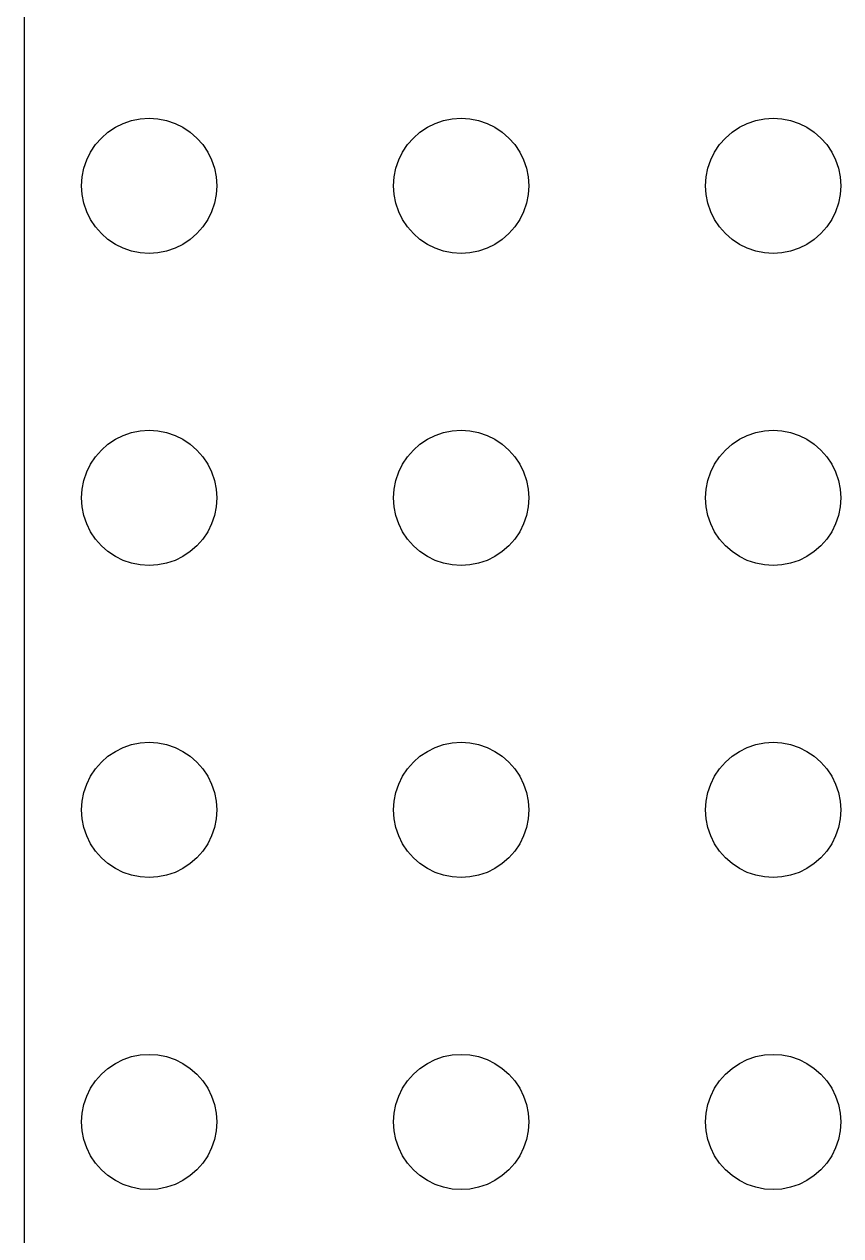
# Model space of a CAD drawing. Header units: metres. Extents: x -111 to 111, y -111 to 111.
# Drawn here: x -111 to -71.8, y -5.5 to 52.8 of the extents above; entities that cross this region are included whole.
import ezdxf

# ---------------------------------------------------------------- set-up
doc = ezdxf.new("R2010")
doc.units = ezdxf.units.M

msp = doc.modelspace()

# ---------------------------------------------------------------- linework, layer by layer
for p, q in [((-111.005, 106.005), (-111.005, -106.005)), ((-106.978, 47.5784), (-106.625, 47.8146)), ((-106.625, 47.8146), (-106.244, 48.0026)), ((-106.244, 48.0026), (-105.841, 48.1393)), ((-105.841, 48.1393), (-105.424, 48.2222)), ((-105.424, 48.2222), (-105, 48.25)), ((-105, 48.25), (-104.576, 48.2222)), ((-104.576, 48.2222), (-104.159, 48.1393)), ((-104.159, 48.1393), (-103.756, 48.0026)), ((-103.756, 48.0026), (-103.375, 47.8146)), ((-103.375, 47.8146), (-103.022, 47.5784)), ((-91.9785, 47.5784), (-91.625, 47.8146)), ((-91.625, 47.8146), (-91.2437, 48.0026)), ((-91.2437, 48.0026), (-90.8412, 48.1393)), ((-90.8412, 48.1393), (-90.4242, 48.2222)), ((-90.4242, 48.2222), (-90, 48.25)), ((-90, 48.25), (-89.5758, 48.2222)), ((-89.5758, 48.2222), (-89.1588, 48.1393)), ((-89.1588, 48.1393), (-88.7563, 48.0026)), ((-88.7563, 48.0026), (-88.375, 47.8146)), ((-88.375, 47.8146), (-88.0215, 47.5784)), ((-76.9785, 47.5784), (-76.625, 47.8146)), ((-76.625, 47.8146), (-76.2437, 48.0026)), ((-76.2437, 48.0026), (-75.8412, 48.1393)), ((-75.8412, 48.1393), (-75.4242, 48.2222)), ((-75.4242, 48.2222), (-75, 48.25)), ((-75, 48.25), (-74.5758, 48.2222)), ((-74.5758, 48.2222), (-74.1588, 48.1393)), ((-74.1588, 48.1393), (-73.7563, 48.0026)), ((-73.7563, 48.0026), (-73.375, 47.8146)), ((-73.375, 47.8146), (-73.0215, 47.5784)), ((-107.578, 46.9785), (-107.298, 47.2981)), ((-107.298, 47.2981), (-106.978, 47.5784)), ((-103.022, 47.5784), (-102.702, 47.2981)), ((-102.702, 47.2981), (-102.422, 46.9785)), ((-92.5784, 46.9785), (-92.2981, 47.2981)), ((-92.2981, 47.2981), (-91.9785, 47.5784)), ((-88.0215, 47.5784), (-87.7019, 47.2981)), ((-87.7019, 47.2981), (-87.4216, 46.9785)), ((-77.5784, 46.9785), (-77.2981, 47.2981)), ((-77.2981, 47.2981), (-76.9785, 47.5784)), ((-73.0215, 47.5784), (-72.7019, 47.2981)), ((-72.7019, 47.2981), (-72.4216, 46.9785)), ((-108.003, 46.2437), (-107.815, 46.625)), ((-107.815, 46.625), (-107.578, 46.9785)), ((-102.422, 46.9785), (-102.185, 46.625)), ((-102.185, 46.625), (-101.997, 46.2437)), ((-93.0026, 46.2437), (-92.8146, 46.625)), ((-92.8146, 46.625), (-92.5784, 46.9785)), ((-87.4216, 46.9785), (-87.1854, 46.625)), ((-87.1854, 46.625), (-86.9974, 46.2437)), ((-78.0026, 46.2437), (-77.8146, 46.625)), ((-77.8146, 46.625), (-77.5784, 46.9785)), ((-72.4216, 46.9785), (-72.1854, 46.625)), ((-72.1854, 46.625), (-71.9974, 46.2437)), ((-108.139, 45.8412), (-108.003, 46.2437)), ((-101.997, 46.2437), (-101.861, 45.8412)), ((-93.1393, 45.8412), (-93.0026, 46.2437)), ((-86.9974, 46.2437), (-86.8607, 45.8412)), ((-78.1393, 45.8412), (-78.0026, 46.2437)), ((-71.9974, 46.2437), (-71.8607, 45.8412)), ((-108.222, 45.4242), (-108.139, 45.8412)), ((-101.861, 45.8412), (-101.778, 45.4242)), ((-93.2222, 45.4242), (-93.1393, 45.8412)), ((-86.8607, 45.8412), (-86.7778, 45.4242)), ((-78.2222, 45.4242), (-78.1393, 45.8412)), ((-71.8607, 45.8412), (-71.7778, 45.4242)), ((-108.25, 45), (-108.222, 45.4242)), ((-108.222, 44.5758), (-108.25, 45)), ((-101.778, 45.4242), (-101.75, 45)), ((-101.75, 45), (-101.778, 44.5758)), ((-93.25, 45), (-93.2222, 45.4242)), ((-93.2222, 44.5758), (-93.25, 45)), ((-86.7778, 45.4242), (-86.75, 45)), ((-86.75, 45), (-86.7778, 44.5758)), ((-78.25, 45), (-78.2222, 45.4242)), ((-78.2222, 44.5758), (-78.25, 45)), ((-71.7778, 45.4242), (-71.75, 45)), ((-71.75, 45), (-71.7778, 44.5758)), ((-108.139, 44.1588), (-108.222, 44.5758)), ((-101.778, 44.5758), (-101.861, 44.1588)), ((-93.1393, 44.1588), (-93.2222, 44.5758)), ((-86.7778, 44.5758), (-86.8607, 44.1588)), ((-78.1393, 44.1588), (-78.2222, 44.5758)), ((-71.7778, 44.5758), (-71.8607, 44.1588)), ((-108.003, 43.7563), (-108.139, 44.1588)), ((-107.815, 43.375), (-108.003, 43.7563)), ((-101.997, 43.7563), (-102.185, 43.375)), ((-101.861, 44.1588), (-101.997, 43.7563)), ((-93.0026, 43.7563), (-93.1393, 44.1588)), ((-92.8146, 43.375), (-93.0026, 43.7563)), ((-86.9974, 43.7563), (-87.1854, 43.375)), ((-86.8607, 44.1588), (-86.9974, 43.7563)), ((-78.0026, 43.7563), (-78.1393, 44.1588)), ((-77.8146, 43.375), (-78.0026, 43.7563)), ((-71.9974, 43.7563), (-72.1854, 43.375)), ((-71.8607, 44.1588), (-71.9974, 43.7563)), ((-107.578, 43.0215), (-107.815, 43.375)), ((-102.185, 43.375), (-102.422, 43.0215)), ((-92.5784, 43.0215), (-92.8146, 43.375)), ((-87.1854, 43.375), (-87.4216, 43.0215)), ((-77.5784, 43.0215), (-77.8146, 43.375)), ((-72.1854, 43.375), (-72.4216, 43.0215)), ((-107.298, 42.7019), (-107.578, 43.0215)), ((-106.978, 42.4216), (-107.298, 42.7019)), ((-102.702, 42.7019), (-103.022, 42.4216)), ((-102.422, 43.0215), (-102.702, 42.7019)), ((-92.2981, 42.7019), (-92.5784, 43.0215)), ((-91.9785, 42.4216), (-92.2981, 42.7019)), ((-87.7019, 42.7019), (-88.0215, 42.4216)), ((-87.4216, 43.0215), (-87.7019, 42.7019)), ((-77.2981, 42.7019), (-77.5784, 43.0215)), ((-76.9785, 42.4216), (-77.2981, 42.7019)), ((-72.7019, 42.7019), (-73.0215, 42.4216)), ((-72.4216, 43.0215), (-72.7019, 42.7019)), ((-106.625, 42.1854), (-106.978, 42.4216)), ((-106.244, 41.9974), (-106.625, 42.1854)), ((-105.841, 41.8607), (-106.244, 41.9974)), ((-103.756, 41.9974), (-104.159, 41.8607)), ((-103.375, 42.1854), (-103.756, 41.9974)), ((-103.022, 42.4216), (-103.375, 42.1854)), ((-91.625, 42.1854), (-91.9785, 42.4216)), ((-91.2437, 41.9974), (-91.625, 42.1854)), ((-90.8412, 41.8607), (-91.2437, 41.9974)), ((-88.7563, 41.9974), (-89.1588, 41.8607)), ((-88.375, 42.1854), (-88.7563, 41.9974)), ((-88.0215, 42.4216), (-88.375, 42.1854)), ((-76.625, 42.1854), (-76.9785, 42.4216)), ((-76.2437, 41.9974), (-76.625, 42.1854)), ((-75.8412, 41.8607), (-76.2437, 41.9974)), ((-73.7563, 41.9974), (-74.1588, 41.8607)), ((-73.375, 42.1854), (-73.7563, 41.9974)), ((-73.0215, 42.4216), (-73.375, 42.1854)), ((-105.424, 41.7778), (-105.841, 41.8607)), ((-105, 41.75), (-105.424, 41.7778)), ((-104.576, 41.7778), (-105, 41.75)), ((-104.159, 41.8607), (-104.576, 41.7778)), ((-90.4242, 41.7778), (-90.8412, 41.8607)), ((-90, 41.75), (-90.4242, 41.7778)), ((-89.5758, 41.7778), (-90, 41.75)), ((-89.1588, 41.8607), (-89.5758, 41.7778)), ((-75.4242, 41.7778), (-75.8412, 41.8607)), ((-75, 41.75), (-75.4242, 41.7778)), ((-74.5758, 41.7778), (-75, 41.75)), ((-74.1588, 41.8607), (-74.5758, 41.7778)), ((-105.841, 33.1393), (-105.424, 33.2222)), ((-105.424, 33.2222), (-105, 33.25)), ((-105, 33.25), (-104.576, 33.2222)), ((-104.576, 33.2222), (-104.159, 33.1393)), ((-90.8412, 33.1393), (-90.4242, 33.2222)), ((-90.4242, 33.2222), (-90, 33.25)), ((-90, 33.25), (-89.5758, 33.2222)), ((-89.5758, 33.2222), (-89.1588, 33.1393)), ((-75.8412, 33.1393), (-75.4242, 33.2222)), ((-75.4242, 33.2222), (-75, 33.25)), ((-75, 33.25), (-74.5758, 33.2222)), ((-74.5758, 33.2222), (-74.1588, 33.1393)), ((-106.978, 32.5784), (-106.625, 32.8146)), ((-106.625, 32.8146), (-106.244, 33.0026)), ((-106.244, 33.0026), (-105.841, 33.1393)), ((-104.159, 33.1393), (-103.756, 33.0026)), ((-103.756, 33.0026), (-103.375, 32.8146)), ((-103.375, 32.8146), (-103.022, 32.5784)), ((-91.9785, 32.5784), (-91.625, 32.8146)), ((-91.625, 32.8146), (-91.2437, 33.0026)), ((-91.2437, 33.0026), (-90.8412, 33.1393)), ((-89.1588, 33.1393), (-88.7563, 33.0026)), ((-88.7563, 33.0026), (-88.375, 32.8146)), ((-88.375, 32.8146), (-88.0215, 32.5784)), ((-76.9785, 32.5784), (-76.625, 32.8146)), ((-76.625, 32.8146), (-76.2437, 33.0026)), ((-76.2437, 33.0026), (-75.8412, 33.1393)), ((-74.1588, 33.1393), (-73.7563, 33.0026)), ((-73.7563, 33.0026), (-73.375, 32.8146)), ((-73.375, 32.8146), (-73.0215, 32.5784)), ((-107.578, 31.9785), (-107.298, 32.2981)), ((-107.298, 32.2981), (-106.978, 32.5784)), ((-103.022, 32.5784), (-102.702, 32.2981)), ((-102.702, 32.2981), (-102.422, 31.9785)), ((-92.5784, 31.9785), (-92.2981, 32.2981)), ((-92.2981, 32.2981), (-91.9785, 32.5784)), ((-88.0215, 32.5784), (-87.7019, 32.2981)), ((-87.7019, 32.2981), (-87.4216, 31.9785)), ((-77.5784, 31.9785), (-77.2981, 32.2981)), ((-77.2981, 32.2981), (-76.9785, 32.5784)), ((-73.0215, 32.5784), (-72.7019, 32.2981)), ((-72.7019, 32.2981), (-72.4216, 31.9785)), ((-108.003, 31.2437), (-107.815, 31.625)), ((-107.815, 31.625), (-107.578, 31.9785)), ((-102.422, 31.9785), (-102.185, 31.625)), ((-102.185, 31.625), (-101.997, 31.2437)), ((-93.0026, 31.2437), (-92.8146, 31.625)), ((-92.8146, 31.625), (-92.5784, 31.9785)), ((-87.4216, 31.9785), (-87.1854, 31.625)), ((-87.1854, 31.625), (-86.9974, 31.2437)), ((-78.0026, 31.2437), (-77.8146, 31.625)), ((-77.8146, 31.625), (-77.5784, 31.9785)), ((-72.4216, 31.9785), (-72.1854, 31.625)), ((-72.1854, 31.625), (-71.9974, 31.2437)), ((-108.139, 30.8412), (-108.003, 31.2437)), ((-101.997, 31.2437), (-101.861, 30.8412)), ((-93.1393, 30.8412), (-93.0026, 31.2437)), ((-86.9974, 31.2437), (-86.8607, 30.8412)), ((-78.1393, 30.8412), (-78.0026, 31.2437)), ((-71.9974, 31.2437), (-71.8607, 30.8412)), ((-108.25, 30), (-108.222, 30.4242)), ((-108.222, 30.4242), (-108.139, 30.8412)), ((-101.861, 30.8412), (-101.778, 30.4242)), ((-101.778, 30.4242), (-101.75, 30)), ((-93.25, 30), (-93.2222, 30.4242)), ((-93.2222, 30.4242), (-93.1393, 30.8412)), ((-86.8607, 30.8412), (-86.7778, 30.4242)), ((-86.7778, 30.4242), (-86.75, 30)), ((-78.25, 30), (-78.2222, 30.4242)), ((-78.2222, 30.4242), (-78.1393, 30.8412)), ((-71.8607, 30.8412), (-71.7778, 30.4242)), ((-71.7778, 30.4242), (-71.75, 30)), ((-108.222, 29.5758), (-108.25, 30)), ((-101.75, 30), (-101.778, 29.5758)), ((-93.2222, 29.5758), (-93.25, 30)), ((-86.75, 30), (-86.7778, 29.5758)), ((-78.2222, 29.5758), (-78.25, 30)), ((-71.75, 30), (-71.7778, 29.5758)), ((-108.139, 29.1588), (-108.222, 29.5758)), ((-108.003, 28.7563), (-108.139, 29.1588)), ((-101.861, 29.1588), (-101.997, 28.7563)), ((-101.778, 29.5758), (-101.861, 29.1588)), ((-93.1393, 29.1588), (-93.2222, 29.5758)), ((-93.0026, 28.7563), (-93.1393, 29.1588)), ((-86.8607, 29.1588), (-86.9974, 28.7563)), ((-86.7778, 29.5758), (-86.8607, 29.1588)), ((-78.1393, 29.1588), (-78.2222, 29.5758)), ((-78.0026, 28.7563), (-78.1393, 29.1588)), ((-71.8607, 29.1588), (-71.9974, 28.7563)), ((-71.7778, 29.5758), (-71.8607, 29.1588)), ((-107.815, 28.375), (-108.003, 28.7563)), ((-101.997, 28.7563), (-102.185, 28.375)), ((-92.8146, 28.375), (-93.0026, 28.7563)), ((-86.9974, 28.7563), (-87.1854, 28.375)), ((-77.8146, 28.375), (-78.0026, 28.7563)), ((-71.9974, 28.7563), (-72.1854, 28.375)), ((-107.578, 28.0215), (-107.815, 28.375)), ((-107.298, 27.7019), (-107.578, 28.0215)), ((-102.422, 28.0215), (-102.702, 27.7019)), ((-102.185, 28.375), (-102.422, 28.0215)), ((-92.5784, 28.0215), (-92.8146, 28.375)), ((-92.2981, 27.7019), (-92.5784, 28.0215)), ((-87.4216, 28.0215), (-87.7019, 27.7019)), ((-87.1854, 28.375), (-87.4216, 28.0215)), ((-77.5784, 28.0215), (-77.8146, 28.375)), ((-77.2981, 27.7019), (-77.5784, 28.0215)), ((-72.4216, 28.0215), (-72.7019, 27.7019)), ((-72.1854, 28.375), (-72.4216, 28.0215)), ((-106.978, 27.4216), (-107.298, 27.7019)), ((-106.625, 27.1854), (-106.978, 27.4216)), ((-103.022, 27.4216), (-103.375, 27.1854)), ((-102.702, 27.7019), (-103.022, 27.4216)), ((-91.9785, 27.4216), (-92.2981, 27.7019)), ((-91.625, 27.1854), (-91.9785, 27.4216)), ((-88.0215, 27.4216), (-88.375, 27.1854)), ((-87.7019, 27.7019), (-88.0215, 27.4216)), ((-76.9785, 27.4216), (-77.2981, 27.7019)), ((-76.625, 27.1854), (-76.9785, 27.4216)), ((-73.0215, 27.4216), (-73.375, 27.1854)), ((-72.7019, 27.7019), (-73.0215, 27.4216)), ((-106.244, 26.9974), (-106.625, 27.1854)), ((-105.841, 26.8607), (-106.244, 26.9974)), ((-105.424, 26.7778), (-105.841, 26.8607)), ((-104.159, 26.8607), (-104.576, 26.7778)), ((-103.756, 26.9974), (-104.159, 26.8607)), ((-103.375, 27.1854), (-103.756, 26.9974)), ((-91.2437, 26.9974), (-91.625, 27.1854)), ((-90.8412, 26.8607), (-91.2437, 26.9974)), ((-90.4242, 26.7778), (-90.8412, 26.8607)), ((-89.1588, 26.8607), (-89.5758, 26.7778)), ((-88.7563, 26.9974), (-89.1588, 26.8607)), ((-88.375, 27.1854), (-88.7563, 26.9974)), ((-76.2437, 26.9974), (-76.625, 27.1854)), ((-75.8412, 26.8607), (-76.2437, 26.9974)), ((-75.4242, 26.7778), (-75.8412, 26.8607)), ((-74.1588, 26.8607), (-74.5758, 26.7778)), ((-73.7563, 26.9974), (-74.1588, 26.8607)), ((-73.375, 27.1854), (-73.7563, 26.9974)), ((-105, 26.75), (-105.424, 26.7778)), ((-104.576, 26.7778), (-105, 26.75)), ((-90, 26.75), (-90.4242, 26.7778)), ((-89.5758, 26.7778), (-90, 26.75)), ((-75, 26.75), (-75.4242, 26.7778)), ((-74.5758, 26.7778), (-75, 26.75)), ((-106.244, 18.0026), (-105.841, 18.1393)), ((-105.841, 18.1393), (-105.424, 18.2222)), ((-105.424, 18.2222), (-105, 18.25)), ((-105, 18.25), (-104.576, 18.2222)), ((-104.576, 18.2222), (-104.159, 18.1393)), ((-104.159, 18.1393), (-103.756, 18.0026)), ((-91.2437, 18.0026), (-90.8412, 18.1393)), ((-90.8412, 18.1393), (-90.4242, 18.2222)), ((-90.4242, 18.2222), (-90, 18.25)), ((-90, 18.25), (-89.5758, 18.2222)), ((-89.5758, 18.2222), (-89.1588, 18.1393)), ((-89.1588, 18.1393), (-88.7563, 18.0026)), ((-76.2437, 18.0026), (-75.8412, 18.1393)), ((-75.8412, 18.1393), (-75.4242, 18.2222)), ((-75.4242, 18.2222), (-75, 18.25)), ((-75, 18.25), (-74.5758, 18.2222)), ((-74.5758, 18.2222), (-74.1588, 18.1393)), ((-74.1588, 18.1393), (-73.7563, 18.0026)), ((-107.298, 17.2981), (-106.978, 17.5784)), ((-106.978, 17.5784), (-106.625, 17.8146)), ((-106.625, 17.8146), (-106.244, 18.0026)), ((-103.756, 18.0026), (-103.375, 17.8146)), ((-103.375, 17.8146), (-103.022, 17.5784)), ((-103.022, 17.5784), (-102.702, 17.2981)), ((-92.2981, 17.2981), (-91.9785, 17.5784)), ((-91.9785, 17.5784), (-91.625, 17.8146)), ((-91.625, 17.8146), (-91.2437, 18.0026)), ((-88.7563, 18.0026), (-88.375, 17.8146)), ((-88.375, 17.8146), (-88.0215, 17.5784)), ((-88.0215, 17.5784), (-87.7019, 17.2981)), ((-77.2981, 17.2981), (-76.9785, 17.5784)), ((-76.9785, 17.5784), (-76.625, 17.8146)), ((-76.625, 17.8146), (-76.2437, 18.0026)), ((-73.7563, 18.0026), (-73.375, 17.8146)), ((-73.375, 17.8146), (-73.0215, 17.5784)), ((-73.0215, 17.5784), (-72.7019, 17.2981)), ((-107.815, 16.625), (-107.578, 16.9785)), ((-107.578, 16.9785), (-107.298, 17.2981)), ((-102.702, 17.2981), (-102.422, 16.9785)), ((-102.422, 16.9785), (-102.185, 16.625)), ((-92.8146, 16.625), (-92.5784, 16.9785)), ((-92.5784, 16.9785), (-92.2981, 17.2981)), ((-87.7019, 17.2981), (-87.4216, 16.9785)), ((-87.4216, 16.9785), (-87.1854, 16.625)), ((-77.8146, 16.625), (-77.5784, 16.9785)), ((-77.5784, 16.9785), (-77.2981, 17.2981)), ((-72.7019, 17.2981), (-72.4216, 16.9785)), ((-72.4216, 16.9785), (-72.1854, 16.625)), ((-108.003, 16.2437), (-107.815, 16.625)), ((-102.185, 16.625), (-101.997, 16.2437)), ((-93.0026, 16.2437), (-92.8146, 16.625)), ((-87.1854, 16.625), (-86.9974, 16.2437)), ((-78.0026, 16.2437), (-77.8146, 16.625)), ((-72.1854, 16.625), (-71.9974, 16.2437)), ((-108.222, 15.4242), (-108.139, 15.8412)), ((-108.139, 15.8412), (-108.003, 16.2437)), ((-101.997, 16.2437), (-101.861, 15.8412)), ((-101.861, 15.8412), (-101.778, 15.4242)), ((-93.2222, 15.4242), (-93.1393, 15.8412)), ((-93.1393, 15.8412), (-93.0026, 16.2437)), ((-86.9974, 16.2437), (-86.8607, 15.8412)), ((-86.8607, 15.8412), (-86.7778, 15.4242)), ((-78.2222, 15.4242), (-78.1393, 15.8412)), ((-78.1393, 15.8412), (-78.0026, 16.2437)), ((-71.9974, 16.2437), (-71.8607, 15.8412)), ((-71.8607, 15.8412), (-71.7778, 15.4242)), ((-108.25, 15), (-108.222, 15.4242)), ((-101.778, 15.4242), (-101.75, 15)), ((-93.25, 15), (-93.2222, 15.4242)), ((-86.7778, 15.4242), (-86.75, 15)), ((-78.25, 15), (-78.2222, 15.4242)), ((-71.7778, 15.4242), (-71.75, 15)), ((-108.222, 14.5758), (-108.25, 15)), ((-108.139, 14.1588), (-108.222, 14.5758)), ((-101.778, 14.5758), (-101.861, 14.1588)), ((-101.75, 15), (-101.778, 14.5758)), ((-93.2222, 14.5758), (-93.25, 15)), ((-93.1393, 14.1588), (-93.2222, 14.5758)), ((-86.7778, 14.5758), (-86.8607, 14.1588)), ((-86.75, 15), (-86.7778, 14.5758)), ((-78.2222, 14.5758), (-78.25, 15)), ((-78.1393, 14.1588), (-78.2222, 14.5758)), ((-71.7778, 14.5758), (-71.8607, 14.1588)), ((-71.75, 15), (-71.7778, 14.5758)), ((-108.003, 13.7563), (-108.139, 14.1588)), ((-101.861, 14.1588), (-101.997, 13.7563)), ((-93.0026, 13.7563), (-93.1393, 14.1588)), ((-86.8607, 14.1588), (-86.9974, 13.7563)), ((-78.0026, 13.7563), (-78.1393, 14.1588)), ((-71.8607, 14.1588), (-71.9974, 13.7563)), ((-107.815, 13.375), (-108.003, 13.7563)), ((-101.997, 13.7563), (-102.185, 13.375)), ((-92.8146, 13.375), (-93.0026, 13.7563)), ((-86.9974, 13.7563), (-87.1854, 13.375)), ((-77.8146, 13.375), (-78.0026, 13.7563)), ((-71.9974, 13.7563), (-72.1854, 13.375)), ((-107.578, 13.0215), (-107.815, 13.375)), ((-107.298, 12.7019), (-107.578, 13.0215)), ((-102.422, 13.0215), (-102.702, 12.7019)), ((-102.185, 13.375), (-102.422, 13.0215)), ((-92.5784, 13.0215), (-92.8146, 13.375)), ((-92.2981, 12.7019), (-92.5784, 13.0215)), ((-87.4216, 13.0215), (-87.7019, 12.7019)), ((-87.1854, 13.375), (-87.4216, 13.0215)), ((-77.5784, 13.0215), (-77.8146, 13.375)), ((-77.2981, 12.7019), (-77.5784, 13.0215)), ((-72.4216, 13.0215), (-72.7019, 12.7019)), ((-72.1854, 13.375), (-72.4216, 13.0215)), ((-106.978, 12.4216), (-107.298, 12.7019)), ((-106.625, 12.1854), (-106.978, 12.4216)), ((-103.022, 12.4216), (-103.375, 12.1854)), ((-102.702, 12.7019), (-103.022, 12.4216)), ((-91.9785, 12.4216), (-92.2981, 12.7019)), ((-91.625, 12.1854), (-91.9785, 12.4216)), ((-88.0215, 12.4216), (-88.375, 12.1854)), ((-87.7019, 12.7019), (-88.0215, 12.4216)), ((-76.9785, 12.4216), (-77.2981, 12.7019)), ((-76.625, 12.1854), (-76.9785, 12.4216)), ((-73.0215, 12.4216), (-73.375, 12.1854)), ((-72.7019, 12.7019), (-73.0215, 12.4216)), ((-106.244, 11.9974), (-106.625, 12.1854)), ((-105.841, 11.8607), (-106.244, 11.9974)), ((-105.424, 11.7778), (-105.841, 11.8607)), ((-105, 11.75), (-105.424, 11.7778)), ((-104.576, 11.7778), (-105, 11.75)), ((-104.159, 11.8607), (-104.576, 11.7778)), ((-103.756, 11.9974), (-104.159, 11.8607)), ((-103.375, 12.1854), (-103.756, 11.9974)), ((-91.2437, 11.9974), (-91.625, 12.1854)), ((-90.8412, 11.8607), (-91.2437, 11.9974)), ((-90.4242, 11.7778), (-90.8412, 11.8607)), ((-90, 11.75), (-90.4242, 11.7778)), ((-89.5758, 11.7778), (-90, 11.75)), ((-89.1588, 11.8607), (-89.5758, 11.7778)), ((-88.7563, 11.9974), (-89.1588, 11.8607)), ((-88.375, 12.1854), (-88.7563, 11.9974)), ((-76.2437, 11.9974), (-76.625, 12.1854)), ((-75.8412, 11.8607), (-76.2437, 11.9974)), ((-75.4242, 11.7778), (-75.8412, 11.8607)), ((-75, 11.75), (-75.4242, 11.7778)), ((-74.5758, 11.7778), (-75, 11.75)), ((-74.1588, 11.8607), (-74.5758, 11.7778)), ((-73.7563, 11.9974), (-74.1588, 11.8607)), ((-73.375, 12.1854), (-73.7563, 11.9974)), ((-106.625, 2.81458), (-106.244, 3.00259)), ((-106.244, 3.00259), (-105.841, 3.13925)), ((-105.841, 3.13925), (-105.424, 3.22218)), ((-105.424, 3.22218), (-105, 3.25)), ((-105, 3.25), (-104.576, 3.22218)), ((-104.576, 3.22218), (-104.159, 3.13925)), ((-104.159, 3.13925), (-103.756, 3.00259)), ((-103.756, 3.00259), (-103.375, 2.81458)), ((-91.625, 2.81458), (-91.2437, 3.00259)), ((-91.2437, 3.00259), (-90.8412, 3.13925)), ((-90.8412, 3.13925), (-90.4242, 3.22218)), ((-90.4242, 3.22218), (-90, 3.25)), ((-90, 3.25), (-89.5758, 3.22218)), ((-89.5758, 3.22218), (-89.1588, 3.13925)), ((-89.1588, 3.13925), (-88.7563, 3.00259)), ((-88.7563, 3.00259), (-88.375, 2.81458)), ((-76.625, 2.81458), (-76.2437, 3.00259)), ((-76.2437, 3.00259), (-75.8412, 3.13925)), ((-75.8412, 3.13925), (-75.4242, 3.22218)), ((-75.4242, 3.22218), (-75, 3.25)), ((-75, 3.25), (-74.5758, 3.22218)), ((-74.5758, 3.22218), (-74.1588, 3.13925)), ((-74.1588, 3.13925), (-73.7563, 3.00259)), ((-73.7563, 3.00259), (-73.375, 2.81458)), ((-107.298, 2.2981), (-106.978, 2.57838)), ((-106.978, 2.57838), (-106.625, 2.81458)), ((-103.375, 2.81458), (-103.022, 2.57838)), ((-103.022, 2.57838), (-102.702, 2.2981)), ((-92.2981, 2.2981), (-91.9785, 2.57838)), ((-91.9785, 2.57838), (-91.625, 2.81458)), ((-88.375, 2.81458), (-88.0215, 2.57838)), ((-88.0215, 2.57838), (-87.7019, 2.2981)), ((-77.2981, 2.2981), (-76.9785, 2.57838)), ((-76.9785, 2.57838), (-76.625, 2.81458)), ((-73.375, 2.81458), (-73.0215, 2.57838)), ((-73.0215, 2.57838), (-72.7019, 2.2981)), ((-107.815, 1.625), (-107.578, 1.97847)), ((-107.578, 1.97847), (-107.298, 2.2981)), ((-102.702, 2.2981), (-102.422, 1.97847)), ((-102.422, 1.97847), (-102.185, 1.625)), ((-92.8146, 1.625), (-92.5784, 1.97847)), ((-92.5784, 1.97847), (-92.2981, 2.2981)), ((-87.7019, 2.2981), (-87.4216, 1.97847)), ((-87.4216, 1.97847), (-87.1854, 1.625)), ((-77.8146, 1.625), (-77.5784, 1.97847)), ((-77.5784, 1.97847), (-77.2981, 2.2981)), ((-72.7019, 2.2981), (-72.4216, 1.97847)), ((-72.4216, 1.97847), (-72.1854, 1.625)), ((-108.139, 0.84116), (-108.003, 1.24371)), ((-108.003, 1.24371), (-107.815, 1.625)), ((-102.185, 1.625), (-101.997, 1.24371)), ((-101.997, 1.24371), (-101.861, 0.84116)), ((-93.1393, 0.84116), (-93.0026, 1.24371)), ((-93.0026, 1.24371), (-92.8146, 1.625)), ((-87.1854, 1.625), (-86.9974, 1.24371)), ((-86.9974, 1.24371), (-86.8607, 0.84116)), ((-78.1393, 0.84116), (-78.0026, 1.24371)), ((-78.0026, 1.24371), (-77.8146, 1.625)), ((-72.1854, 1.625), (-71.9974, 1.24371)), ((-71.9974, 1.24371), (-71.8607, 0.84116)), ((-108.222, 0.42421), (-108.139, 0.84116)), ((-101.861, 0.84116), (-101.778, 0.42421)), ((-93.2222, 0.42421), (-93.1393, 0.84116)), ((-86.8607, 0.84116), (-86.7778, 0.42421)), ((-78.2222, 0.42421), (-78.1393, 0.84116)), ((-71.8607, 0.84116), (-71.7778, 0.42421)), ((-108.25, 0), (-108.222, 0.42421)), ((-108.222, -0.42421), (-108.25, 0)), ((-101.778, 0.42421), (-101.75, 0)), ((-101.75, 0), (-101.778, -0.42421)), ((-93.25, 0), (-93.2222, 0.42421)), ((-93.2222, -0.42421), (-93.25, 0)), ((-86.7778, 0.42421), (-86.75, 0)), ((-86.75, 0), (-86.7778, -0.42421)), ((-78.25, 0), (-78.2222, 0.42421)), ((-78.2222, -0.42421), (-78.25, 0)), ((-71.7778, 0.42421), (-71.75, 0)), ((-71.75, 0), (-71.7778, -0.42421)), ((-108.139, -0.84116), (-108.222, -0.42421)), ((-101.778, -0.42421), (-101.861, -0.84116)), ((-93.1393, -0.84116), (-93.2222, -0.42421)), ((-86.7778, -0.42421), (-86.8607, -0.84116)), ((-78.1393, -0.84116), (-78.2222, -0.42421)), ((-71.7778, -0.42421), (-71.8607, -0.84116)), ((-108.003, -1.24371), (-108.139, -0.84116)), ((-101.861, -0.84116), (-101.997, -1.24371)), ((-93.0026, -1.24371), (-93.1393, -0.84116)), ((-86.8607, -0.84116), (-86.9974, -1.24371)), ((-78.0026, -1.24371), (-78.1393, -0.84116)), ((-71.8607, -0.84116), (-71.9974, -1.24371)), ((-107.815, -1.625), (-108.003, -1.24371)), ((-107.578, -1.97847), (-107.815, -1.625)), ((-102.185, -1.625), (-102.422, -1.97847)), ((-101.997, -1.24371), (-102.185, -1.625)), ((-92.8146, -1.625), (-93.0026, -1.24371)), ((-92.5784, -1.97847), (-92.8146, -1.625)), ((-87.1854, -1.625), (-87.4216, -1.97847)), ((-86.9974, -1.24371), (-87.1854, -1.625)), ((-77.8146, -1.625), (-78.0026, -1.24371)), ((-77.5784, -1.97847), (-77.8146, -1.625)), ((-72.1854, -1.625), (-72.4216, -1.97847)), ((-71.9974, -1.24371), (-72.1854, -1.625)), ((-107.298, -2.2981), (-107.578, -1.97847)), ((-106.978, -2.57838), (-107.298, -2.2981)), ((-102.702, -2.2981), (-103.022, -2.57838)), ((-102.422, -1.97847), (-102.702, -2.2981)), ((-92.2981, -2.2981), (-92.5784, -1.97847)), ((-91.9785, -2.57838), (-92.2981, -2.2981)), ((-87.7019, -2.2981), (-88.0215, -2.57838)), ((-87.4216, -1.97847), (-87.7019, -2.2981)), ((-77.2981, -2.2981), (-77.5784, -1.97847)), ((-76.9785, -2.57838), (-77.2981, -2.2981)), ((-72.7019, -2.2981), (-73.0215, -2.57838)), ((-72.4216, -1.97847), (-72.7019, -2.2981)), ((-106.625, -2.81458), (-106.978, -2.57838)), ((-106.244, -3.00259), (-106.625, -2.81458)), ((-103.375, -2.81458), (-103.756, -3.00259)), ((-103.022, -2.57838), (-103.375, -2.81458)), ((-91.625, -2.81458), (-91.9785, -2.57838)), ((-91.2437, -3.00259), (-91.625, -2.81458)), ((-88.375, -2.81458), (-88.7563, -3.00259)), ((-88.0215, -2.57838), (-88.375, -2.81458)), ((-76.625, -2.81458), (-76.9785, -2.57838)), ((-76.2437, -3.00259), (-76.625, -2.81458)), ((-73.375, -2.81458), (-73.7563, -3.00259)), ((-73.0215, -2.57838), (-73.375, -2.81458)), ((-105.841, -3.13925), (-106.244, -3.00259)), ((-105.424, -3.22218), (-105.841, -3.13925)), ((-105, -3.25), (-105.424, -3.22218)), ((-104.576, -3.22218), (-105, -3.25)), ((-104.159, -3.13925), (-104.576, -3.22218)), ((-103.756, -3.00259), (-104.159, -3.13925)), ((-90.8412, -3.13925), (-91.2437, -3.00259)), ((-90.4242, -3.22218), (-90.8412, -3.13925)), ((-90, -3.25), (-90.4242, -3.22218)), ((-89.5758, -3.22218), (-90, -3.25)), ((-89.1588, -3.13925), (-89.5758, -3.22218)), ((-88.7563, -3.00259), (-89.1588, -3.13925)), ((-75.8412, -3.13925), (-76.2437, -3.00259)), ((-75.4242, -3.22218), (-75.8412, -3.13925)), ((-75, -3.25), (-75.4242, -3.22218)), ((-74.5758, -3.22218), (-75, -3.25)), ((-74.1588, -3.13925), (-74.5758, -3.22218)), ((-73.7563, -3.00259), (-74.1588, -3.13925))]:
    msp.add_line(p, q)

doc.saveas('drawing.dxf')
